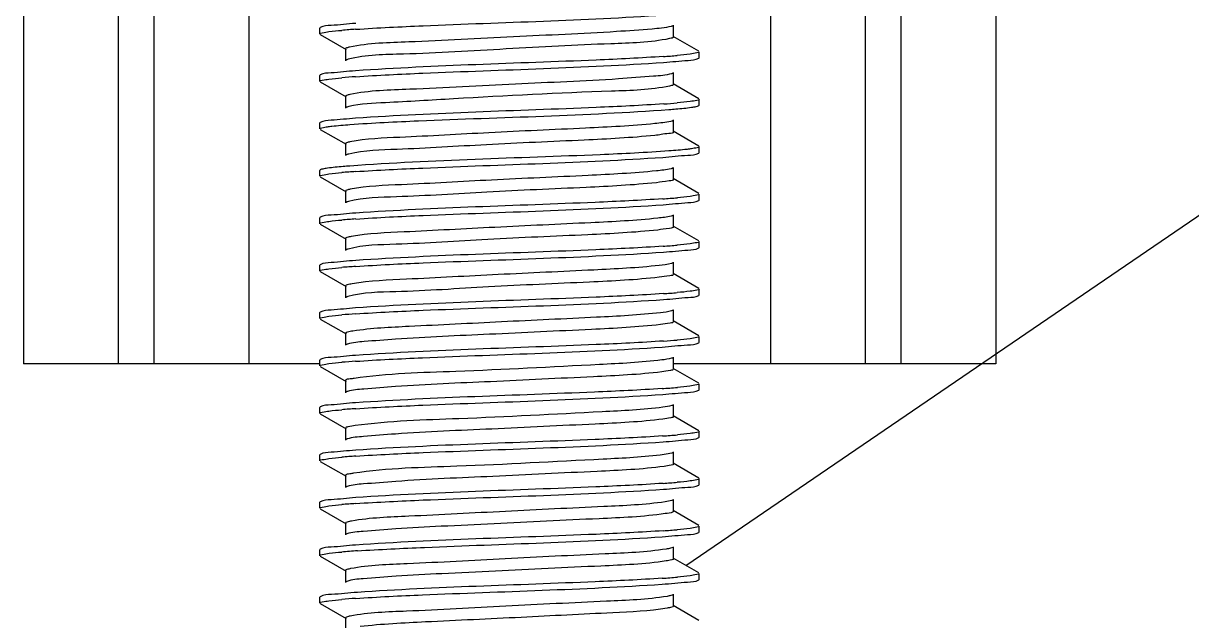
# Model space of a CAD drawing. Extents: x 1725261 to 1937680, y 860327 to 1571294.
# Drawn here: x 1831692 to 1832278, y 1211118 to 1211418 of the extents above; entities that cross this region are included whole.
import ezdxf

# ---------------------------------------------------------------- set-up
doc = ezdxf.new("R2010")
doc.units = 0
doc.header["$LTSCALE"] = 1000
doc.header["$MEASUREMENT"] = 0
doc.styles.get("Standard").update_dxf_attribs({"font": 'gbenor.shx', "bigfont": 'gbcbig.shx'})
doc.dimstyles.get("Standard").update_dxf_attribs({"dimtxt": 0.18, "dimasz": 0.18, "dimexe": 0.18, "dimexo": 0.0625, "dimgap": 0.09, "dimtad": 0, "dimtih": 1, "dimtoh": 1, "dimdec": 4, "dimzin": 0, "dimdsep": 46, "dimtxsty": 'Standard', "dimcen": 0.09, "dimadec": 0, "dimazin": 0, "dimtfac": 1, "dimtdec": 4, "dimtofl": 0, "dimtmove": 0, "dimatfit": 3, "dimfxl": 0, "dimtolj": 1, "dimtzin": 0, "dimarcsym": 0})

msp = doc.modelspace()

# ---------------------------------------------------------------- linework, layer by layer
at = {"linetype": 'Continuous'}
for p, q in [((1831691.64, 1215988.29), (1831691.64, 1211247.26)), ((1831739.26, 1215988.29), (1831739.26, 1211247.26)), ((1831757.12, 1215988.29), (1831757.12, 1211247.26)), ((1831804.75, 1215988.29), (1831804.75, 1211247.26)), ((1832066.69, 1215988.29), (1832066.69, 1211247.26)), ((1832114.32, 1215988.29), (1832114.32, 1211247.26)), ((1832132.18, 1215988.29), (1832132.18, 1211247.26)), ((1832179.8, 1215988.29), (1832179.8, 1211247.26)), ((1831840.69, 1211416.05), (1831840.47, 1211415.79)), ((1831840.47, 1211412.82), (1831840.47, 1211415.79)), ((1831840.47, 1211412.82), (1831840.47, 1211415.79)), ((1832018.08, 1211411.33), (1832018.08, 1211417.28)), ((1831840.69, 1211412.56), (1831853.62, 1211405.07)), ((1832016.82, 1211410.66), (1832016.05, 1211410.49)), ((1832030.75, 1211404.15), (1832017.82, 1211411.63)), ((1831853.36, 1211405.38), (1831853.36, 1211399.42)), ((1832030.97, 1211400.91), (1832030.97, 1211403.89)), ((1832030.97, 1211400.91), (1832030.97, 1211403.89)), ((1832030.75, 1211400.65), (1832030.97, 1211400.91)), ((1831840.69, 1211392.24), (1831840.47, 1211391.98)), ((1831840.47, 1211389), (1831840.47, 1211391.98)), ((1831840.47, 1211389), (1831840.47, 1211391.98)), ((1832018.08, 1211387.52), (1832018.08, 1211393.47)), ((1831840.69, 1211388.74), (1831853.62, 1211381.26)), ((1832017.09, 1211386.93), (1832016.09, 1211386.68)), ((1832030.75, 1211380.33), (1832017.82, 1211387.82)), ((1831853.36, 1211381.56), (1831853.36, 1211375.61)), ((1832030.97, 1211377.1), (1832030.97, 1211380.07)), ((1832030.97, 1211377.1), (1832030.97, 1211380.07)), ((1832030.75, 1211376.84), (1832030.97, 1211377.1)), ((1831840.69, 1211368.43), (1831840.47, 1211368.17)), ((1832018.08, 1211363.7), (1832018.08, 1211369.66)), ((1831840.47, 1211365.19), (1831840.47, 1211368.17)), ((1831840.47, 1211365.19), (1831840.47, 1211368.17)), ((1831840.69, 1211364.93), (1831853.62, 1211357.45)), ((1832030.75, 1211356.52), (1832017.82, 1211364)), ((1831853.36, 1211357.75), (1831853.36, 1211351.8)), ((1832030.75, 1211353.02), (1832030.97, 1211353.28)), ((1832030.97, 1211353.28), (1832030.97, 1211356.26)), ((1832030.97, 1211353.28), (1832030.97, 1211356.26)), ((1832018.08, 1211339.89), (1832018.08, 1211345.84)), ((1831840.69, 1211344.62), (1831840.47, 1211344.35)), ((1831840.47, 1211341.38), (1831840.47, 1211344.35)), ((1831840.47, 1211341.38), (1831840.47, 1211344.35)), ((1831840.69, 1211341.12), (1831853.62, 1211333.64)), ((1832030.75, 1211332.71), (1832017.82, 1211340.19)), ((1831853.36, 1211333.94), (1831853.36, 1211327.98)), ((1832030.75, 1211329.21), (1832030.97, 1211329.47)), ((1832030.97, 1211329.47), (1832030.97, 1211332.45)), ((1832030.97, 1211329.47), (1832030.97, 1211332.45)), ((1832018.08, 1211316.08), (1832018.08, 1211322.03)), ((1831840.69, 1211320.8), (1831840.47, 1211320.54)), ((1831840.47, 1211317.57), (1831840.47, 1211320.54)), ((1831840.47, 1211317.57), (1831840.47, 1211320.54)), ((1831840.69, 1211317.3), (1831853.62, 1211309.82)), ((1832030.75, 1211308.9), (1832017.82, 1211316.38)), ((1831853.36, 1211310.12), (1831853.36, 1211304.17)), ((1832030.75, 1211305.4), (1832030.97, 1211305.66)), ((1832030.97, 1211305.66), (1832030.97, 1211308.64)), ((1832030.97, 1211305.66), (1832030.97, 1211308.64)), ((1832018.08, 1211292.26), (1832018.08, 1211298.22)), ((1831840.69, 1211296.99), (1831840.47, 1211296.73)), ((1831840.47, 1211293.75), (1831840.47, 1211296.73)), ((1831840.47, 1211293.75), (1831840.47, 1211296.73)), ((1831840.69, 1211293.49), (1831853.62, 1211286.01)), ((1832030.75, 1211285.08), (1832017.82, 1211292.57)), ((1831853.36, 1211286.31), (1831853.36, 1211280.36)), ((1832030.75, 1211281.59), (1832030.97, 1211281.85)), ((1832030.97, 1211281.85), (1832030.97, 1211284.82)), ((1832030.97, 1211281.85), (1832030.97, 1211284.82)), ((1832018.08, 1211268.45), (1832018.08, 1211274.4)), ((1831840.69, 1211273.18), (1831840.47, 1211272.92)), ((1831840.47, 1211269.94), (1831840.47, 1211272.92)), ((1831840.47, 1211269.94), (1831840.47, 1211272.92)), ((1831840.69, 1211269.68), (1831853.62, 1211262.2)), ((1832030.75, 1211261.27), (1832017.82, 1211268.75)), ((1831853.36, 1211262.5), (1831853.36, 1211256.55)), ((1832030.75, 1211257.77), (1832030.97, 1211258.03)), ((1832030.97, 1211258.03), (1832030.97, 1211261.01)), ((1832030.97, 1211258.03), (1832030.97, 1211261.01)), ((1831840.69, 1211247.26), (1831691.64, 1211247.26)), ((1831840.69, 1211249.36), (1831840.47, 1211249.1)), ((1831840.47, 1211246.13), (1831840.47, 1211249.1)), ((1831840.47, 1211246.13), (1831840.47, 1211249.1)), ((1831840.69, 1211245.87), (1831853.62, 1211238.38)), ((1832179.8, 1211247.26), (1832017.82, 1211247.26)), ((1832018.08, 1211244.64), (1832018.08, 1211250.59)), ((1832030.75, 1211237.46), (1832017.82, 1211244.94)), ((1831853.36, 1211238.69), (1831853.36, 1211232.73)), ((1832030.75, 1211233.96), (1832030.97, 1211234.22)), ((1832030.97, 1211234.22), (1832030.97, 1211237.2)), ((1832030.97, 1211234.22), (1832030.97, 1211237.2)), ((1831840.69, 1211225.55), (1831840.47, 1211225.29)), ((1831840.47, 1211222.31), (1831840.47, 1211225.29)), ((1831840.47, 1211222.31), (1831840.47, 1211225.29)), ((1831840.69, 1211222.05), (1831853.62, 1211214.57)), ((1832018.08, 1211220.83), (1832018.08, 1211226.78)), ((1832030.75, 1211213.65), (1832017.82, 1211221.13)), ((1831853.36, 1211214.87), (1831853.36, 1211208.92)), ((1832030.75, 1211210.15), (1832030.97, 1211210.41)), ((1832030.97, 1211210.41), (1832030.97, 1211213.38)), ((1832030.97, 1211210.41), (1832030.97, 1211213.38)), ((1831840.69, 1211201.74), (1831840.47, 1211201.48)), ((1831840.47, 1211198.5), (1831840.47, 1211201.48)), ((1831840.47, 1211198.5), (1831840.47, 1211201.48)), ((1831840.69, 1211198.24), (1831853.62, 1211190.76)), ((1832018.08, 1211197.01), (1832018.08, 1211202.97)), ((1832030.75, 1211189.83), (1832017.82, 1211197.31)), ((1831853.36, 1211191.06), (1831853.36, 1211185.11)), ((1832030.75, 1211186.33), (1832030.97, 1211186.6)), ((1832030.97, 1211186.6), (1832030.97, 1211189.57)), ((1832030.97, 1211186.6), (1832030.97, 1211189.57)), ((1831840.69, 1211177.93), (1831840.47, 1211177.67)), ((1831840.47, 1211174.69), (1831840.47, 1211177.67)), ((1831840.47, 1211174.69), (1831840.47, 1211177.67)), ((1832018.08, 1211173.2), (1832018.08, 1211179.15)), ((1831840.69, 1211174.43), (1831853.62, 1211166.95)), ((1832030.75, 1211166.02), (1832017.82, 1211173.5)), ((1831853.36, 1211167.25), (1831853.36, 1211161.29)), ((1832030.97, 1211162.78), (1832030.97, 1211165.76)), ((1832030.97, 1211162.78), (1832030.97, 1211165.76)), ((1831854.1, 1211161.8), (1831853.62, 1211161.6)), ((1832030.75, 1211162.52), (1832030.97, 1211162.78)), ((1831840.69, 1211154.11), (1831840.47, 1211153.85)), ((1831840.47, 1211150.88), (1831840.47, 1211153.85)), ((1831840.47, 1211150.88), (1831840.47, 1211153.85)), ((1832018.08, 1211149.39), (1832018.08, 1211155.34)), ((1831840.69, 1211150.62), (1831853.62, 1211143.13)), ((1832030.75, 1211142.21), (1832017.82, 1211149.69)), ((1831853.36, 1211143.43), (1831853.36, 1211137.48)), ((1832030.97, 1211138.97), (1832030.97, 1211141.95)), ((1832030.97, 1211138.97), (1832030.97, 1211141.95)), ((1831854.05, 1211137.97), (1831853.62, 1211137.78)), ((1832030.75, 1211138.71), (1832030.97, 1211138.97)), ((1831840.69, 1211130.3), (1831840.47, 1211130.04)), ((1831840.47, 1211127.06), (1831840.47, 1211130.04)), ((1831840.47, 1211127.06), (1831840.47, 1211130.04)), ((1832018.08, 1211125.57), (1832018.08, 1211131.53)), ((1831840.69, 1211126.8), (1831853.62, 1211119.32)), ((1832030.75, 1211118.39), (1832017.82, 1211125.88)), ((1831853.36, 1211119.62), (1831853.36, 1211113.67))]:
    msp.add_line(p, q, dxfattribs=at)
for centre, radius, start, end in [((1831885.82, 1211006.48), 409.62, 93.83183, 94.80343), ((1831985.65, 1211809.78), 409.18, 273.83325, 274.80482), ((1831885.73, 1210983.89), 408.39, 93.84, 94.80358), ((1831985.75, 1211784.79), 407.99, 273.84254, 274.80378), ((1831885.85, 1210934.67), 410, 93.82934, 94.80337), ((1831985.13, 1211744.83), 415.68, 273.78843, 274.80613), ((1831885.87, 1210910.69), 410.16, 93.82821, 94.80335), ((1831985.44, 1211717.13), 411.78, 273.8148, 274.80568), ((1831885.83, 1210887.39), 409.64, 93.83164, 94.80342), ((1831985.64, 1211690.78), 409.24, 273.8328, 274.80485), ((1831885.73, 1210864.78), 408.44, 93.83966, 94.80357), ((1831985.74, 1211665.74), 408.01, 273.84237, 274.80382), ((1831885.77, 1210840.49), 408.91, 93.83654, 94.80355), ((1831984.72, 1211654.81), 420.93, 273.75449, 274.80579), ((1831885.85, 1210815.62), 409.98, 93.82946, 94.80337), ((1831985.12, 1211625.92), 415.84, 273.78742, 274.80614), ((1831885.87, 1210791.62), 410.17, 93.82817, 94.80335), ((1831985.43, 1211598.17), 411.89, 273.81407, 274.8057), ((1831885.83, 1210768.3), 409.67, 93.83146, 94.80342), ((1831985.64, 1211571.78), 409.3, 273.83234, 274.80488), ((1831886.94, 1210730.49), 423.71, 93.73755, 94.80472), ((1831984.85, 1211557.87), 419.24, 273.76458, 274.80651), ((1831885.76, 1210721.48), 408.86, 93.83688, 94.80356)]:
    msp.add_arc(centre, radius, start, end, dxfattribs=at)
for points, knots in [([(1831858.45, 1211415.18), (1831869.73, 1211415.95), (1831921.25, 1211418.43), (1831972.83, 1211419.62), (1832013, 1211422.36)], [0, 0, 0, 0, 0.219209, 1, 1, 1, 1]), ([(1831858.48, 1211418.16), (1831854.37, 1211417.88), (1831848.59, 1211417.08), (1831842.3, 1211416.98), (1831840.7, 1211416.05)], [0, 0, 0, 0, 0.69034, 1, 1, 1, 1]), ([(1832016.82, 1211416.62), (1832013.71, 1211415.8), (1832004.48, 1211415.11), (1831978.19, 1211413.09), (1831937.35, 1211411.64), (1831892.82, 1211408.84), (1831865.14, 1211408.24), (1831855.41, 1211406.22)], [0, 0, 0, 0, 0.059564, 0.170353, 0.490239, 0.815661, 1, 1, 1, 1]), ([(1832017.82, 1211416.98), (1832017.69, 1211416.91), (1832017.36, 1211416.77), (1832017.02, 1211416.67), (1832016.82, 1211416.62)], [0, 0, 0, 0, 0.417288, 1, 1, 1, 1]), ([(1831840.47, 1211412.82), (1831840.47, 1211413.25), (1831842.76, 1211413.54), (1831843.91, 1211413.85), (1831845.06, 1211414)], [0, 0, 0, 0, 0.271519, 1, 1, 1, 1]), ([(1832016.05, 1211410.49), (1832006.37, 1211408.47), (1831978.81, 1211407.82), (1831934.31, 1211405.4), (1831890.54, 1211402.58), (1831863.71, 1211402.39), (1831854.73, 1211400.11)], [0, 0, 0, 0, 0.183514, 0.508051, 0.828043, 1, 1, 1, 1]), ([(1832018.08, 1211411.33), (1832018.08, 1211411.18), (1832017.56, 1211410.86), (1832017.14, 1211410.75), (1832016.82, 1211410.66)], [0, 0, 0, 0, 0.313757, 1, 1, 1, 1]), ([(1831855.41, 1211406.22), (1831854.89, 1211406.11), (1831854.27, 1211405.97), (1831853.36, 1211405.6), (1831853.36, 1211405.38)], [0, 0, 0, 0, 0.705452, 1, 1, 1, 1]), ([(1832030.97, 1211403.89), (1832030.97, 1211403.46), (1832028.7, 1211403.17), (1832027.55, 1211402.86), (1832026.41, 1211402.71)], [0, 0, 0, 0, 0.271625, 1, 1, 1, 1]), ([(1831854.73, 1211400.11), (1831854.51, 1211400.06), (1831854.13, 1211399.95), (1831853.76, 1211399.8), (1831853.62, 1211399.72)], [0, 0, 0, 0, 0.587032, 1, 1, 1, 1]), ([(1831858.38, 1211391.37), (1831869.66, 1211392.14), (1831921.23, 1211394.62), (1831972.87, 1211395.81), (1832013.09, 1211398.55)], [0, 0, 0, 0, 0.219118, 1, 1, 1, 1]), ([(1832013, 1211401.52), (1832001.73, 1211400.75), (1831950.21, 1211398.27), (1831898.63, 1211397.08), (1831858.45, 1211394.35)], [0, 0, 0, 0, 0.219183, 1, 1, 1, 1]), ([(1832013.09, 1211398.55), (1832017.17, 1211398.83), (1832022.9, 1211399.62), (1832029.15, 1211399.73), (1832030.74, 1211400.65)], [0, 0, 0, 0, 0.690194, 1, 1, 1, 1]), ([(1831858.45, 1211394.35), (1831854.34, 1211394.07), (1831848.58, 1211393.27), (1831842.3, 1211393.16), (1831840.7, 1211392.24)], [0, 0, 0, 0, 0.690307, 1, 1, 1, 1]), ([(1832017.09, 1211392.88), (1832014.16, 1211392.01), (1832005.14, 1211391.39), (1831979.11, 1211389.28), (1831938.17, 1211387.88), (1831893.34, 1211385.06), (1831865.36, 1211384.44), (1831855.47, 1211382.42)], [0, 0, 0, 0, 0.056727, 0.165723, 0.485276, 0.813183, 1, 1, 1, 1]), ([(1832017.82, 1211393.17), (1832017.72, 1211393.11), (1832017.48, 1211393), (1832017.24, 1211392.92), (1832017.09, 1211392.88)], [0, 0, 0, 0, 0.430302, 1, 1, 1, 1]), ([(1831840.47, 1211389), (1831840.47, 1211389.44), (1831842.75, 1211389.72), (1831843.9, 1211390.03), (1831845.05, 1211390.18)], [0, 0, 0, 0, 0.271583, 1, 1, 1, 1]), ([(1832016.09, 1211386.68), (1832006.53, 1211384.67), (1831970.07, 1211383.76), (1831922.59, 1211381.19), (1831878.71, 1211378.49), (1831861.04, 1211377.75), (1831855.05, 1211376.38)], [0, 0, 0, 0, 0.181467, 0.673532, 0.885685, 1, 1, 1, 1]), ([(1832018.08, 1211387.52), (1832018.08, 1211387.39), (1832017.69, 1211387.1), (1832017.35, 1211387), (1832017.09, 1211386.93)], [0, 0, 0, 0, 0.324978, 1, 1, 1, 1]), ([(1831855.47, 1211382.42), (1831854.94, 1211382.31), (1831854.31, 1211382.17), (1831853.36, 1211381.79), (1831853.36, 1211381.56)], [0, 0, 0, 0, 0.706285, 1, 1, 1, 1]), ([(1832030.97, 1211380.07), (1832030.97, 1211379.64), (1832028.7, 1211379.36), (1832027.55, 1211379.04), (1832026.4, 1211378.9)], [0, 0, 0, 0, 0.271614, 1, 1, 1, 1]), ([(1831855.05, 1211376.38), (1831854.75, 1211376.31), (1831854.27, 1211376.19), (1831853.8, 1211376.01), (1831853.62, 1211375.91)], [0, 0, 0, 0, 0.59783, 1, 1, 1, 1]), ([(1831855.6, 1211367.36), (1831867.07, 1211368.2), (1831920.45, 1211370.8), (1831973.91, 1211371.86), (1832015.75, 1211374.92)], [0, 0, 0, 0, 0.215143, 1, 1, 1, 1]), ([(1832013.09, 1211377.71), (1832001.8, 1211376.94), (1831950.23, 1211374.46), (1831898.6, 1211373.27), (1831858.38, 1211370.53)], [0, 0, 0, 0, 0.219053, 1, 1, 1, 1]), ([(1832015.75, 1211374.92), (1832016.91, 1211375.01), (1832020.69, 1211375.31), (1832024.48, 1211375.64), (1832027.08, 1211376.01)], [0, 0, 0, 0, 0.307391, 1, 1, 1, 1]), ([(1832027.08, 1211376.01), (1832027.88, 1211376.12), (1832029.1, 1211376.34), (1832030.36, 1211376.61), (1832030.74, 1211376.84)], [0, 0, 0, 0, 0.643386, 1, 1, 1, 1]), ([(1831858.38, 1211370.53), (1831854.28, 1211370.25), (1831848.55, 1211369.46), (1831842.29, 1211369.35), (1831840.7, 1211368.43)], [0, 0, 0, 0, 0.690231, 1, 1, 1, 1]), ([(1832017.82, 1211369.35), (1832017.49, 1211369.16), (1832014.45, 1211368.35), (1832011.37, 1211368.09), (1832008.66, 1211367.83)], [0, 0, 0, 0, 0.122661, 1, 1, 1, 1]), ([(1831840.47, 1211365.19), (1831840.47, 1211365.56), (1831842.36, 1211365.88), (1831843.36, 1211366.14), (1831844.33, 1211366.27)], [0, 0, 0, 0, 0.274522, 1, 1, 1, 1]), ([(1831844.33, 1211366.27), (1831845.04, 1211366.37), (1831848.79, 1211366.83), (1831852.55, 1211367.13), (1831855.6, 1211367.36)], [0, 0, 0, 0, 0.191293, 1, 1, 1, 1]), ([(1832008.66, 1211367.83), (1831997.08, 1211366.68), (1831969.31, 1211365.25), (1831926.6, 1211363.42), (1831887.25, 1211361.08), (1831863.8, 1211360.28), (1831855.56, 1211358.63)], [0, 0, 0, 0, 0.227541, 0.543602, 0.835698, 1, 1, 1, 1]), ([(1832018.08, 1211363.7), (1832018.08, 1211362.85), (1832013.22, 1211362.82), (1832011.01, 1211362.11), (1832008.66, 1211361.87)], [0, 0, 0, 0, 0.265215, 1, 1, 1, 1]), ([(1831855.56, 1211358.63), (1831855.01, 1211358.52), (1831854.35, 1211358.37), (1831853.36, 1211357.98), (1831853.36, 1211357.75)], [0, 0, 0, 0, 0.707378, 1, 1, 1, 1]), ([(1832008.66, 1211361.87), (1831996.89, 1211360.71), (1831968.69, 1211359.26), (1831925.49, 1211357.47), (1831886.19, 1211354.93), (1831862.9, 1211354.38), (1831855, 1211352.56)], [0, 0, 0, 0, 0.230468, 0.550002, 0.841978, 1, 1, 1, 1]), ([(1831855, 1211352.56), (1831854.72, 1211352.49), (1831854.25, 1211352.37), (1831853.79, 1211352.2), (1831853.62, 1211352.1)], [0, 0, 0, 0, 0.596305, 1, 1, 1, 1]), ([(1832015.75, 1211354.09), (1832004.26, 1211353.25), (1831950.87, 1211350.64), (1831897.41, 1211349.6), (1831855.6, 1211346.52)], [0, 0, 0, 0, 0.215512, 1, 1, 1, 1]), ([(1831858.47, 1211343.75), (1831869.7, 1211344.51), (1831921.08, 1211346.99), (1831972.51, 1211348.19), (1832012.6, 1211350.89)], [0, 0, 0, 0, 0.218853, 1, 1, 1, 1]), ([(1832012.6, 1211350.89), (1832016.8, 1211351.17), (1832022.69, 1211351.99), (1832029.11, 1211352.08), (1832030.74, 1211353.02)], [0, 0, 0, 0, 0.690713, 1, 1, 1, 1]), ([(1832027.08, 1211355.17), (1832026.36, 1211355.07), (1832022.59, 1211354.61), (1832018.81, 1211354.31), (1832015.75, 1211354.09)], [0, 0, 0, 0, 0.19142, 1, 1, 1, 1]), ([(1832030.97, 1211356.26), (1832030.97, 1211355.89), (1832029.06, 1211355.57), (1832028.06, 1211355.31), (1832027.08, 1211355.17)], [0, 0, 0, 0, 0.274354, 1, 1, 1, 1]), ([(1831844.33, 1211345.44), (1831843.53, 1211345.33), (1831842.32, 1211345.11), (1831841.08, 1211344.84), (1831840.7, 1211344.62)], [0, 0, 0, 0, 0.643038, 1, 1, 1, 1]), ([(1831855.6, 1211346.52), (1831854.44, 1211346.44), (1831850.68, 1211346.14), (1831846.91, 1211345.8), (1831844.33, 1211345.44)], [0, 0, 0, 0, 0.307528, 1, 1, 1, 1]), ([(1832017.82, 1211345.54), (1832017.51, 1211345.36), (1832014.73, 1211344.59), (1832011.9, 1211344.34), (1832009.41, 1211344.09)], [0, 0, 0, 0, 0.124823, 1, 1, 1, 1]), ([(1831840.47, 1211341.38), (1831840.47, 1211341.81), (1831842.76, 1211342.1), (1831843.92, 1211342.41), (1831845.07, 1211342.56)], [0, 0, 0, 0, 0.271499, 1, 1, 1, 1]), ([(1832009.41, 1211344.09), (1831998.02, 1211342.91), (1831970.42, 1211341.51), (1831927.74, 1211339.64), (1831888.02, 1211337.33), (1831864.23, 1211336.47), (1831855.78, 1211334.86)], [0, 0, 0, 0, 0.223225, 0.538318, 0.832334, 1, 1, 1, 1]), ([(1832018.08, 1211339.89), (1832018.08, 1211339.1), (1832013.63, 1211339.01), (1832011.58, 1211338.36), (1832009.41, 1211338.14)], [0, 0, 0, 0, 0.265945, 1, 1, 1, 1]), ([(1831855.78, 1211334.86), (1831855.17, 1211334.74), (1831854.47, 1211334.58), (1831853.36, 1211334.19), (1831853.36, 1211333.94)], [0, 0, 0, 0, 0.710122, 1, 1, 1, 1]), ([(1832009.41, 1211338.14), (1831997.68, 1211336.93), (1831969.32, 1211335.48), (1831925.76, 1211333.7), (1831886.14, 1211331.03), (1831862.64, 1211330.64), (1831854.79, 1211328.69)], [0, 0, 0, 0, 0.228361, 0.549652, 0.8435, 1, 1, 1, 1]), ([(1831854.79, 1211328.69), (1831854.56, 1211328.63), (1831854.16, 1211328.52), (1831853.77, 1211328.37), (1831853.62, 1211328.29)], [0, 0, 0, 0, 0.588945, 1, 1, 1, 1]), ([(1832012.6, 1211330.05), (1832001.3, 1211329.29), (1831949.93, 1211326.82), (1831898.49, 1211325.63), (1831858.47, 1211322.91)], [0, 0, 0, 0, 0.220125, 1, 1, 1, 1]), ([(1832012.84, 1211327.09), (1832016.98, 1211327.38), (1832022.79, 1211328.18), (1832029.13, 1211328.28), (1832030.74, 1211329.21)], [0, 0, 0, 0, 0.690466, 1, 1, 1, 1]), ([(1832030.97, 1211332.45), (1832030.97, 1211332.01), (1832028.68, 1211331.73), (1832027.51, 1211331.41), (1832026.36, 1211331.26)], [0, 0, 0, 0, 0.271419, 1, 1, 1, 1]), ([(1831858.47, 1211322.91), (1831854.36, 1211322.63), (1831848.59, 1211321.83), (1831842.3, 1211321.72), (1831840.7, 1211320.8)], [0, 0, 0, 0, 0.69033, 1, 1, 1, 1]), ([(1831858.48, 1211319.93), (1831869.74, 1211320.7), (1831921.2, 1211323.18), (1831972.71, 1211324.37), (1832012.84, 1211327.09)], [0, 0, 0, 0, 0.219119, 1, 1, 1, 1]), ([(1832017.82, 1211321.73), (1832017.54, 1211321.56), (1832015, 1211320.83), (1832012.4, 1211320.6), (1832010.14, 1211320.35)], [0, 0, 0, 0, 0.127123, 1, 1, 1, 1]), ([(1831840.47, 1211317.57), (1831840.47, 1211318), (1831842.76, 1211318.28), (1831843.92, 1211318.6), (1831845.07, 1211318.75)], [0, 0, 0, 0, 0.271491, 1, 1, 1, 1]), ([(1832010.14, 1211320.35), (1831998.99, 1211319.15), (1831971.69, 1211317.77), (1831929.2, 1211315.87), (1831889.11, 1211313.63), (1831864.94, 1211312.67), (1831856.19, 1211311.12)], [0, 0, 0, 0, 0.218113, 0.531271, 0.827228, 1, 1, 1, 1]), ([(1832018.08, 1211316.08), (1832018.09, 1211315.35), (1832014.02, 1211315.2), (1832012.12, 1211314.61), (1832010.14, 1211314.4)], [0, 0, 0, 0, 0.266757, 1, 1, 1, 1]), ([(1831856.19, 1211311.12), (1831855.48, 1211310.99), (1831854.68, 1211310.81), (1831853.36, 1211310.41), (1831853.36, 1211310.12)], [0, 0, 0, 0, 0.714571, 1, 1, 1, 1]), ([(1832010.14, 1211314.4), (1831998.47, 1211313.15), (1831969.98, 1211311.71), (1831926.1, 1211309.93), (1831886.16, 1211307.14), (1831862.43, 1211306.9), (1831854.63, 1211304.84)], [0, 0, 0, 0, 0.225996, 0.548844, 0.844625, 1, 1, 1, 1]), ([(1831854.63, 1211304.84), (1831854.43, 1211304.78), (1831854.08, 1211304.68), (1831853.75, 1211304.55), (1831853.62, 1211304.47)], [0, 0, 0, 0, 0.582235, 1, 1, 1, 1]), ([(1832012.84, 1211306.26), (1832001.56, 1211305.49), (1831950.1, 1211303.02), (1831898.59, 1211301.82), (1831858.48, 1211299.1)], [0, 0, 0, 0, 0.219548, 1, 1, 1, 1]), ([(1832013, 1211303.29), (1832017.11, 1211303.57), (1832022.87, 1211304.37), (1832029.14, 1211304.48), (1832030.74, 1211305.4)], [0, 0, 0, 0, 0.690293, 1, 1, 1, 1]), ([(1832030.97, 1211308.64), (1832030.97, 1211308.2), (1832028.7, 1211307.92), (1832027.54, 1211307.61), (1832026.39, 1211307.46)], [0, 0, 0, 0, 0.271559, 1, 1, 1, 1]), ([(1831858.48, 1211299.1), (1831854.37, 1211298.82), (1831848.59, 1211298.02), (1831842.3, 1211297.91), (1831840.7, 1211296.99)], [0, 0, 0, 0, 0.69034, 1, 1, 1, 1]), ([(1831858.45, 1211296.12), (1831869.73, 1211296.89), (1831921.25, 1211299.37), (1831972.83, 1211300.56), (1832013, 1211303.29)], [0, 0, 0, 0, 0.219209, 1, 1, 1, 1]), ([(1832017.82, 1211297.92), (1832017.56, 1211297.76), (1832015.25, 1211297.07), (1832012.89, 1211296.85), (1832010.83, 1211296.62)], [0, 0, 0, 0, 0.129618, 1, 1, 1, 1]), ([(1831840.47, 1211293.75), (1831840.47, 1211294.19), (1831842.76, 1211294.47), (1831843.91, 1211294.79), (1831845.07, 1211294.93)], [0, 0, 0, 0, 0.271518, 1, 1, 1, 1]), ([(1832010.83, 1211296.62), (1831999.93, 1211295.39), (1831972.95, 1211294.03), (1831930.66, 1211292.1), (1831890.23, 1211289.92), (1831865.68, 1211288.87), (1831856.64, 1211287.38)], [0, 0, 0, 0, 0.213019, 0.524248, 0.822139, 1, 1, 1, 1]), ([(1832018.08, 1211292.26), (1832018.09, 1211291.6), (1832014.39, 1211291.39), (1832012.65, 1211290.87), (1832010.83, 1211290.66)], [0, 0, 0, 0, 0.267771, 1, 1, 1, 1]), ([(1831856.64, 1211287.38), (1831855.81, 1211287.25), (1831854.92, 1211287.03), (1831853.36, 1211286.64), (1831853.36, 1211286.31)], [0, 0, 0, 0, 0.718256, 1, 1, 1, 1]), ([(1832010.83, 1211290.66), (1831999.24, 1211289.36), (1831970.66, 1211287.93), (1831926.49, 1211286.16), (1831886.24, 1211283.25), (1831862.27, 1211283.16), (1831854.49, 1211280.99)], [0, 0, 0, 0, 0.223404, 0.547643, 0.845414, 1, 1, 1, 1]), ([(1831854.49, 1211280.99), (1831854.32, 1211280.94), (1831854.02, 1211280.85), (1831853.74, 1211280.73), (1831853.62, 1211280.66)], [0, 0, 0, 0, 0.57614, 1, 1, 1, 1]), ([(1832013, 1211282.46), (1832001.72, 1211281.69), (1831950.21, 1211279.21), (1831898.63, 1211278.02), (1831858.45, 1211275.28)], [0, 0, 0, 0, 0.219191, 1, 1, 1, 1]), ([(1832013.09, 1211279.49), (1832017.17, 1211279.76), (1832022.9, 1211280.56), (1832029.15, 1211280.67), (1832030.74, 1211281.59)], [0, 0, 0, 0, 0.690195, 1, 1, 1, 1]), ([(1832030.97, 1211284.82), (1832030.97, 1211284.39), (1832028.7, 1211284.11), (1832027.55, 1211283.79), (1832026.41, 1211283.65)], [0, 0, 0, 0, 0.271624, 1, 1, 1, 1]), ([(1831858.45, 1211275.28), (1831854.34, 1211275), (1831848.58, 1211274.21), (1831842.3, 1211274.1), (1831840.7, 1211273.18)], [0, 0, 0, 0, 0.690309, 1, 1, 1, 1]), ([(1831858.38, 1211272.3), (1831869.67, 1211273.07), (1831921.23, 1211275.56), (1831972.87, 1211276.74), (1832013.09, 1211279.49)], [0, 0, 0, 0, 0.219123, 1, 1, 1, 1]), ([(1831840.47, 1211269.94), (1831840.47, 1211270.37), (1831842.75, 1211270.66), (1831843.9, 1211270.97), (1831845.05, 1211271.12)], [0, 0, 0, 0, 0.271581, 1, 1, 1, 1]), ([(1832011.5, 1211272.88), (1832000.85, 1211271.63), (1831974.19, 1211270.3), (1831932.11, 1211268.33), (1831891.37, 1211266.2), (1831866.44, 1211265.08), (1831857.12, 1211263.65)], [0, 0, 0, 0, 0.207939, 0.517244, 0.817064, 1, 1, 1, 1]), ([(1832017.82, 1211274.1), (1832017.58, 1211273.96), (1832015.5, 1211273.31), (1832013.35, 1211273.1), (1832011.5, 1211272.88)], [0, 0, 0, 0, 0.132296, 1, 1, 1, 1]), ([(1831857.12, 1211263.65), (1831856.17, 1211263.5), (1831855.17, 1211263.26), (1831853.36, 1211262.87), (1831853.36, 1211262.5)], [0, 0, 0, 0, 0.721341, 1, 1, 1, 1]), ([(1832011.5, 1211266.93), (1832000, 1211265.58), (1831971.33, 1211264.24), (1831927.03, 1211262.01), (1831888.88, 1211260.49), (1831865.21, 1211258.55), (1831857.07, 1211257.93), (1831854.38, 1211257.14)], [0, 0, 0, 0, 0.220594, 0.546057, 0.845846, 0.946724, 1, 1, 1, 1]), ([(1832018.08, 1211268.45), (1832018.09, 1211267.84), (1832014.75, 1211267.59), (1832013.15, 1211267.12), (1832011.5, 1211266.93)], [0, 0, 0, 0, 0.268974, 1, 1, 1, 1]), ([(1831854.38, 1211257.14), (1831854.23, 1211257.1), (1831853.97, 1211257.02), (1831853.72, 1211256.91), (1831853.62, 1211256.85)], [0, 0, 0, 0, 0.570618, 1, 1, 1, 1]), ([(1832013.09, 1211258.65), (1832001.8, 1211257.88), (1831950.23, 1211255.4), (1831898.6, 1211254.21), (1831858.38, 1211251.47)], [0, 0, 0, 0, 0.219054, 1, 1, 1, 1]), ([(1832012.28, 1211255.62), (1832016.56, 1211255.9), (1832022.55, 1211256.73), (1832029.08, 1211256.82), (1832030.74, 1211257.77)], [0, 0, 0, 0, 0.691024, 1, 1, 1, 1]), ([(1832030.97, 1211261.01), (1832030.97, 1211260.58), (1832028.7, 1211260.29), (1832027.55, 1211259.98), (1832026.41, 1211259.83)], [0, 0, 0, 0, 0.271616, 1, 1, 1, 1]), ([(1831858.38, 1211251.47), (1831854.29, 1211251.19), (1831848.55, 1211250.39), (1831842.29, 1211250.28), (1831840.7, 1211249.36)], [0, 0, 0, 0, 0.690234, 1, 1, 1, 1]), ([(1831858.41, 1211248.49), (1831869.6, 1211249.25), (1831920.89, 1211251.73), (1831972.24, 1211252.94), (1832012.28, 1211255.62)], [0, 0, 0, 0, 0.218385, 1, 1, 1, 1]), ([(1831840.47, 1211246.13), (1831840.47, 1211246.56), (1831842.75, 1211246.85), (1831843.9, 1211247.16), (1831845.05, 1211247.31)], [0, 0, 0, 0, 0.271558, 1, 1, 1, 1]), ([(1832012.13, 1211249.14), (1832001.74, 1211247.86), (1831967.21, 1211246.22), (1831915.77, 1211243.29), (1831874.52, 1211242.36), (1831857.63, 1211239.91)], [0, 0, 0, 0, 0.202876, 0.669154, 1, 1, 1, 1]), ([(1832017.82, 1211250.29), (1832017.59, 1211250.16), (1832015.73, 1211249.56), (1832013.8, 1211249.35), (1832012.13, 1211249.14)], [0, 0, 0, 0, 0.135193, 1, 1, 1, 1]), ([(1831857.63, 1211239.91), (1831857.01, 1211239.82), (1831855.8, 1211239.48), (1831853.36, 1211239.55), (1831853.36, 1211238.69)], [0, 0, 0, 0, 0.421667, 1, 1, 1, 1]), ([(1832012.13, 1211243.19), (1832000.74, 1211241.78), (1831972.03, 1211240.48), (1831927.52, 1211238.2), (1831889, 1211236.71), (1831865.13, 1211234.72), (1831856.95, 1211234.12), (1831854.29, 1211233.3)], [0, 0, 0, 0, 0.217625, 0.544216, 0.8461, 0.947285, 1, 1, 1, 1]), ([(1832018.08, 1211244.64), (1832018.08, 1211244.08), (1832015.09, 1211243.79), (1832013.62, 1211243.37), (1832012.13, 1211243.19)], [0, 0, 0, 0, 0.270415, 1, 1, 1, 1]), ([(1832012.28, 1211234.78), (1832000.96, 1211234.03), (1831949.67, 1211231.57), (1831898.32, 1211230.37), (1831858.41, 1211227.66)], [0, 0, 0, 0, 0.220924, 1, 1, 1, 1]), ([(1832012.59, 1211231.83), (1832016.79, 1211232.11), (1832022.68, 1211232.93), (1832029.11, 1211233.02), (1832030.74, 1211233.96)], [0, 0, 0, 0, 0.690723, 1, 1, 1, 1]), ([(1832030.97, 1211237.2), (1832030.97, 1211236.76), (1832028.64, 1211236.48), (1832027.47, 1211236.16), (1832026.29, 1211236)], [0, 0, 0, 0, 0.271198, 1, 1, 1, 1]), ([(1831858.41, 1211227.66), (1831854.31, 1211227.38), (1831848.56, 1211226.58), (1831842.3, 1211226.47), (1831840.7, 1211225.55)], [0, 0, 0, 0, 0.690263, 1, 1, 1, 1]), ([(1831854.29, 1211233.3), (1831854.16, 1211233.26), (1831853.93, 1211233.19), (1831853.71, 1211233.09), (1831853.62, 1211233.03)], [0, 0, 0, 0, 0.565619, 1, 1, 1, 1]), ([(1831858.47, 1211224.68), (1831869.7, 1211225.45), (1831921.07, 1211227.92), (1831972.51, 1211229.13), (1832012.59, 1211231.83)], [0, 0, 0, 0, 0.218842, 1, 1, 1, 1]), ([(1831840.47, 1211222.31), (1831840.47, 1211222.75), (1831842.76, 1211223.03), (1831843.92, 1211223.35), (1831845.07, 1211223.5)], [0, 0, 0, 0, 0.2715, 1, 1, 1, 1]), ([(1832012.73, 1211225.41), (1832002.61, 1211224.09), (1831968.39, 1211222.47), (1831916.93, 1211219.58), (1831875.42, 1211218.53), (1831858.17, 1211216.17)], [0, 0, 0, 0, 0.197813, 0.662661, 1, 1, 1, 1]), ([(1832017.82, 1211226.48), (1832017.61, 1211226.36), (1832015.95, 1211225.8), (1832014.22, 1211225.6), (1832012.73, 1211225.41)], [0, 0, 0, 0, 0.13831, 1, 1, 1, 1]), ([(1831858.17, 1211216.17), (1831856.96, 1211216.01), (1831855.73, 1211215.69), (1831853.36, 1211215.33), (1831853.36, 1211214.87)], [0, 0, 0, 0, 0.726158, 1, 1, 1, 1]), ([(1832012.73, 1211219.45), (1832001.47, 1211217.99), (1831972.74, 1211216.73), (1831928.04, 1211214.4), (1831889.15, 1211212.93), (1831865.08, 1211210.89), (1831856.85, 1211210.31), (1831854.22, 1211209.47)], [0, 0, 0, 0, 0.214495, 0.542113, 0.846143, 0.947723, 1, 1, 1, 1]), ([(1832018.08, 1211220.83), (1832018.08, 1211220.32), (1832015.42, 1211219.99), (1832014.07, 1211219.63), (1832012.73, 1211219.45)], [0, 0, 0, 0, 0.272046, 1, 1, 1, 1]), ([(1832012.59, 1211210.99), (1832001.29, 1211210.23), (1831949.92, 1211207.76), (1831898.48, 1211206.57), (1831858.47, 1211203.85)], [0, 0, 0, 0, 0.220148, 1, 1, 1, 1]), ([(1832012.83, 1211208.03), (1832016.98, 1211208.31), (1832022.79, 1211209.12), (1832029.13, 1211209.22), (1832030.74, 1211210.15)], [0, 0, 0, 0, 0.690473, 1, 1, 1, 1]), ([(1832030.97, 1211213.38), (1832030.97, 1211212.95), (1832028.67, 1211212.67), (1832027.51, 1211212.35), (1832026.36, 1211212.2)], [0, 0, 0, 0, 0.271414, 1, 1, 1, 1]), ([(1831854.22, 1211209.47), (1831854.1, 1211209.43), (1831853.9, 1211209.36), (1831853.7, 1211209.27), (1831853.62, 1211209.22)], [0, 0, 0, 0, 0.561102, 1, 1, 1, 1]), ([(1831858.48, 1211200.87), (1831869.74, 1211201.64), (1831921.19, 1211204.11), (1831972.7, 1211205.31), (1832012.83, 1211208.03)], [0, 0, 0, 0, 0.219113, 1, 1, 1, 1]), ([(1831840.47, 1211198.5), (1831840.47, 1211198.94), (1831842.76, 1211199.22), (1831843.92, 1211199.53), (1831845.07, 1211199.68)], [0, 0, 0, 0, 0.27149, 1, 1, 1, 1]), ([(1831858.47, 1211203.85), (1831854.36, 1211203.57), (1831848.59, 1211202.77), (1831842.3, 1211202.66), (1831840.7, 1211201.74)], [0, 0, 0, 0, 0.690329, 1, 1, 1, 1]), ([(1832013.3, 1211201.67), (1832003.16, 1211200.28), (1831968.41, 1211198.71), (1831916.51, 1211195.62), (1831874.51, 1211194.82), (1831857.33, 1211192.24)], [0, 0, 0, 0, 0.1966, 0.666503, 1, 1, 1, 1]), ([(1832017.82, 1211202.66), (1832017.63, 1211202.56), (1832016.16, 1211202.04), (1832014.62, 1211201.85), (1832013.3, 1211201.67)], [0, 0, 0, 0, 0.141712, 1, 1, 1, 1]), ([(1832013.3, 1211195.72), (1832002.18, 1211194.19), (1831973.44, 1211192.98), (1831928.58, 1211190.59), (1831889.33, 1211189.15), (1831865.06, 1211187.06), (1831856.77, 1211186.5), (1831854.15, 1211185.63)], [0, 0, 0, 0, 0.21122, 0.539778, 0.846003, 0.948056, 1, 1, 1, 1]), ([(1832018.08, 1211197.01), (1832018.08, 1211196.56), (1832015.73, 1211196.2), (1832014.5, 1211195.88), (1832013.3, 1211195.72)], [0, 0, 0, 0, 0.273972, 1, 1, 1, 1]), ([(1831857.33, 1211192.24), (1831856.75, 1211192.15), (1831855.63, 1211191.83), (1831853.36, 1211191.86), (1831853.36, 1211191.06)], [0, 0, 0, 0, 0.420714, 1, 1, 1, 1]), ([(1832012.83, 1211187.19), (1832001.55, 1211186.43), (1831950.1, 1211183.95), (1831898.59, 1211182.76), (1831858.48, 1211180.03)], [0, 0, 0, 0, 0.219564, 1, 1, 1, 1]), ([(1832030.97, 1211189.57), (1832030.97, 1211189.14), (1832028.69, 1211188.85), (1832027.54, 1211188.54), (1832026.39, 1211188.39)], [0, 0, 0, 0, 0.271556, 1, 1, 1, 1]), ([(1831854.15, 1211185.63), (1831854.05, 1211185.6), (1831853.87, 1211185.53), (1831853.69, 1211185.45), (1831853.62, 1211185.41)], [0, 0, 0, 0, 0.557022, 1, 1, 1, 1]), ([(1831858.45, 1211177.06), (1831869.73, 1211177.82), (1831921.25, 1211180.3), (1831972.82, 1211181.5), (1832013, 1211184.23)], [0, 0, 0, 0, 0.219209, 1, 1, 1, 1]), ([(1832013, 1211184.23), (1832017.1, 1211184.51), (1832022.86, 1211185.31), (1832029.14, 1211185.41), (1832030.74, 1211186.33)], [0, 0, 0, 0, 0.690297, 1, 1, 1, 1]), ([(1831840.47, 1211174.69), (1831840.47, 1211175.12), (1831842.76, 1211175.41), (1831843.91, 1211175.72), (1831845.07, 1211175.87)], [0, 0, 0, 0, 0.271516, 1, 1, 1, 1]), ([(1831858.48, 1211180.03), (1831854.37, 1211179.75), (1831848.59, 1211178.96), (1831842.3, 1211178.85), (1831840.7, 1211177.93)], [0, 0, 0, 0, 0.690341, 1, 1, 1, 1]), ([(1832013.84, 1211177.93), (1832003.64, 1211176.45), (1831976.82, 1211175.26), (1831933.9, 1211173.16), (1831891.72, 1211170.89), (1831865.84, 1211169.9), (1831856.38, 1211168.28)], [0, 0, 0, 0, 0.19601, 0.509345, 0.817487, 1, 1, 1, 1]), ([(1832017.82, 1211178.85), (1832017.65, 1211178.75), (1832016.36, 1211178.28), (1832015, 1211178.1), (1832013.84, 1211177.93)], [0, 0, 0, 0, 0.145431, 1, 1, 1, 1]), ([(1832013.84, 1211171.98), (1832002.87, 1211170.38), (1831974.15, 1211169.22), (1831936.68, 1211167.29), (1831902.69, 1211165.68), (1831880.73, 1211164.63), (1831865.05, 1211163.22), (1831856.71, 1211162.7), (1831854.1, 1211161.8)], [0, 0, 0, 0, 0.207809, 0.537231, 0.703413, 0.845703, 0.948297, 1, 1, 1, 1]), ([(1832018.08, 1211173.2), (1832018.08, 1211173.06), (1832016.6, 1211172.08), (1832015.19, 1211172.17), (1832013.84, 1211171.98)], [0, 0, 0, 0, 0.090838, 1, 1, 1, 1]), ([(1831856.38, 1211168.28), (1831855.62, 1211168.15), (1831854.78, 1211167.95), (1831853.36, 1211167.55), (1831853.36, 1211167.25)], [0, 0, 0, 0, 0.716441, 1, 1, 1, 1]), ([(1832013, 1211163.39), (1832001.72, 1211162.62), (1831950.2, 1211160.14), (1831898.63, 1211158.95), (1831858.45, 1211156.22)], [0, 0, 0, 0, 0.2192, 1, 1, 1, 1]), ([(1832030.97, 1211165.76), (1832030.97, 1211165.33), (1832028.7, 1211165.04), (1832027.55, 1211164.73), (1832026.41, 1211164.58)], [0, 0, 0, 0, 0.271623, 1, 1, 1, 1]), ([(1831859.32, 1211153.3), (1831870.57, 1211154.05), (1831921.58, 1211156.5), (1831972.66, 1211157.71), (1832012.38, 1211160.37)], [0, 0, 0, 0, 0.220605, 1, 1, 1, 1]), ([(1832012.38, 1211160.37), (1832016.63, 1211160.66), (1832022.59, 1211161.48), (1832029.09, 1211161.57), (1832030.74, 1211162.52)], [0, 0, 0, 0, 0.690936, 1, 1, 1, 1]), ([(1831840.47, 1211150.88), (1831840.47, 1211151.32), (1831842.83, 1211151.6), (1831844.01, 1211151.92), (1831845.19, 1211152.07)], [0, 0, 0, 0, 0.271042, 1, 1, 1, 1]), ([(1831858.45, 1211156.22), (1831854.34, 1211155.94), (1831848.58, 1211155.14), (1831842.3, 1211155.03), (1831840.7, 1211154.11)], [0, 0, 0, 0, 0.69031, 1, 1, 1, 1]), ([(1832014.35, 1211154.2), (1832004.21, 1211152.63), (1831977.19, 1211151.51), (1831933.86, 1211149.35), (1831891.33, 1211146.99), (1831865.28, 1211146.12), (1831855.93, 1211144.38)], [0, 0, 0, 0, 0.193902, 0.509761, 0.820177, 1, 1, 1, 1]), ([(1832017.82, 1211155.04), (1832017.44, 1211154.82), (1832016.26, 1211154.53), (1832015.1, 1211154.31), (1832014.35, 1211154.2)], [0, 0, 0, 0, 0.364713, 1, 1, 1, 1]), ([(1832014.35, 1211148.24), (1832003.54, 1211146.57), (1831974.85, 1211145.48), (1831937.34, 1211143.5), (1831903.06, 1211141.89), (1831880.87, 1211140.83), (1831865.06, 1211139.4), (1831856.65, 1211138.9), (1831854.05, 1211137.97)], [0, 0, 0, 0, 0.204274, 0.534495, 0.701868, 0.845261, 0.94846, 1, 1, 1, 1]), ([(1832018.08, 1211149.39), (1832018.08, 1211149.02), (1832016.29, 1211148.63), (1832015.29, 1211148.39), (1832014.35, 1211148.24)], [0, 0, 0, 0, 0.278852, 1, 1, 1, 1]), ([(1831855.93, 1211144.38), (1831855.28, 1211144.26), (1831854.55, 1211144.09), (1831853.36, 1211143.7), (1831853.36, 1211143.43)], [0, 0, 0, 0, 0.712361, 1, 1, 1, 1]), ([(1832012.38, 1211139.54), (1832001.18, 1211138.79), (1831950.16, 1211136.34), (1831899.08, 1211135.11), (1831859.32, 1211132.47)], [0, 0, 0, 0, 0.219765, 1, 1, 1, 1]), ([(1832030.97, 1211141.95), (1832030.97, 1211141.51), (1832028.66, 1211141.23), (1832027.49, 1211140.91), (1832026.33, 1211140.76)], [0, 0, 0, 0, 0.271302, 1, 1, 1, 1]), ([(1831858.4, 1211129.43), (1831869.59, 1211130.19), (1831920.88, 1211132.66), (1831972.23, 1211133.88), (1832012.27, 1211136.55)], [0, 0, 0, 0, 0.218367, 1, 1, 1, 1]), ([(1832012.27, 1211136.55), (1832016.55, 1211136.84), (1832022.54, 1211137.67), (1832029.08, 1211137.75), (1832030.74, 1211138.71)], [0, 0, 0, 0, 0.691035, 1, 1, 1, 1]), ([(1831840.47, 1211127.06), (1831840.47, 1211127.5), (1831842.75, 1211127.78), (1831843.9, 1211128.09), (1831845.05, 1211128.24)], [0, 0, 0, 0, 0.271561, 1, 1, 1, 1]), ([(1831859.32, 1211132.47), (1831855.01, 1211132.18), (1831848.97, 1211131.34), (1831842.37, 1211131.26), (1831840.7, 1211130.3)], [0, 0, 0, 0, 0.691189, 1, 1, 1, 1]), ([(1832014.83, 1211130.46), (1832004.8, 1211128.8), (1831977.68, 1211127.76), (1831934.08, 1211125.55), (1831891.22, 1211123.12), (1831864.96, 1211122.35), (1831855.65, 1211120.52)], [0, 0, 0, 0, 0.191149, 0.508776, 0.821496, 1, 1, 1, 1]), ([(1832017.82, 1211131.23), (1832017.49, 1211131.04), (1832016.48, 1211130.76), (1832015.47, 1211130.57), (1832014.83, 1211130.46)], [0, 0, 0, 0, 0.370671, 1, 1, 1, 1]), ([(1832014.83, 1211124.51), (1832005.81, 1211123.01), (1831981.28, 1211121.97), (1831940.88, 1211119.79), (1831898.57, 1211117.86), (1831871.57, 1211116.5), (1831860.65, 1211115.28)], [0, 0, 0, 0, 0.177542, 0.475313, 0.786662, 1, 1, 1, 1]), ([(1832018.08, 1211125.57), (1832018.08, 1211125.25), (1832016.54, 1211124.85), (1832015.65, 1211124.64), (1832014.83, 1211124.51)], [0, 0, 0, 0, 0.281956, 1, 1, 1, 1]), ([(1831855.65, 1211120.52), (1831855.07, 1211120.4), (1831854.4, 1211120.25), (1831853.36, 1211119.86), (1831853.36, 1211119.62)], [0, 0, 0, 0, 0.709245, 1, 1, 1, 1])]:
    msp.add_open_spline(points, degree=3, knots=knots, dxfattribs=at)
for points in [[(1831845.06, 1211414), (1831847.21, 1211414.28), (1831849.37, 1211414.48), (1831851.52, 1211414.66)], [(1832026.41, 1211402.71), (1832024.25, 1211402.43), (1832022.09, 1211402.23), (1832019.92, 1211402.04)], [(1831845.05, 1211390.18), (1831847.2, 1211390.46), (1831849.36, 1211390.66), (1831851.53, 1211390.85)], [(1832026.4, 1211378.9), (1832024.25, 1211378.61), (1832022.08, 1211378.41), (1832019.91, 1211378.23)], [(1831845.07, 1211342.56), (1831847.21, 1211342.84), (1831849.37, 1211343.04), (1831851.52, 1211343.22)], [(1832026.36, 1211331.26), (1832024.23, 1211330.99), (1832022.1, 1211330.79), (1832019.96, 1211330.61)], [(1831845.07, 1211318.75), (1831847.22, 1211319.03), (1831849.37, 1211319.23), (1831851.52, 1211319.41)], [(1832026.39, 1211307.46), (1832024.25, 1211307.18), (1832022.09, 1211306.98), (1832019.94, 1211306.79)], [(1831845.07, 1211294.93), (1831847.21, 1211295.21), (1831849.37, 1211295.41), (1831851.52, 1211295.6)], [(1832026.41, 1211283.65), (1832024.25, 1211283.36), (1832022.09, 1211283.16), (1832019.92, 1211282.98)], [(1831845.05, 1211271.12), (1831847.2, 1211271.4), (1831849.36, 1211271.6), (1831851.53, 1211271.78)], [(1832026.41, 1211259.83), (1832024.25, 1211259.55), (1832022.08, 1211259.35), (1832019.91, 1211259.17)], [(1831845.05, 1211247.31), (1831847.2, 1211247.59), (1831849.36, 1211247.79), (1831851.53, 1211247.97)], [(1832026.29, 1211236), (1832024.2, 1211235.73), (1832022.09, 1211235.54), (1832019.98, 1211235.36)], [(1831845.07, 1211223.5), (1831847.21, 1211223.78), (1831849.37, 1211223.97), (1831851.52, 1211224.16)], [(1832026.36, 1211212.2), (1832024.23, 1211211.92), (1832022.1, 1211211.73), (1832019.96, 1211211.54)], [(1831845.07, 1211199.68), (1831847.22, 1211199.96), (1831849.37, 1211200.16), (1831851.52, 1211200.35)], [(1832026.39, 1211188.39), (1832024.25, 1211188.11), (1832022.09, 1211187.91), (1832019.94, 1211187.73)], [(1831845.07, 1211175.87), (1831847.21, 1211176.15), (1831849.37, 1211176.35), (1831851.52, 1211176.53)], [(1832026.41, 1211164.58), (1832024.25, 1211164.3), (1832022.09, 1211164.1), (1832019.92, 1211163.92)], [(1831845.19, 1211152.07), (1831847.27, 1211152.34), (1831849.36, 1211152.54), (1831851.45, 1211152.71)], [(1832026.33, 1211140.76), (1832024.22, 1211140.49), (1832022.1, 1211140.29), (1832019.98, 1211140.11)], [(1831845.05, 1211128.24), (1831847.2, 1211128.52), (1831849.36, 1211128.72), (1831851.53, 1211128.91)]]:
    msp.add_open_spline(points, degree=3, dxfattribs=at)

# ---------------------------------------------------------------- leaders
msp.add_leader([(1832024.28, 1211145.95), (1832864.66, 1211719.9)], dimstyle='Standard', override={"dimgap": 20, "dimtad": 0})

doc.saveas('drawing.dxf')
